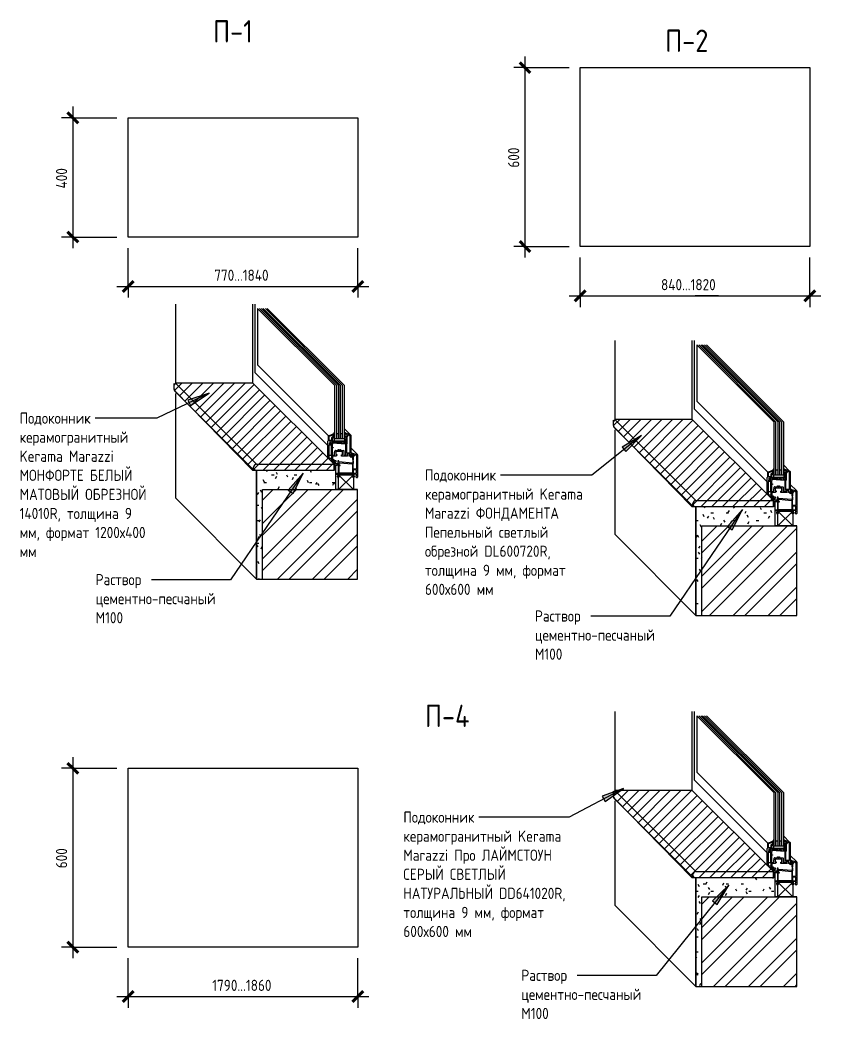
# Model space of a CAD drawing. Header units: millimetres. Extents: x 706 to 61221, y -16940 to 17865.
# Drawn here: x 706 to 3392, y 918 to 4270 of the extents above; entities that cross this region are included whole.
import ezdxf

# ---------------------------------------------------------------- set-up
doc = ezdxf.new("R2010")
doc.units = ezdxf.units.MM
for name, color, linetype, lineweight in [('Аннотация', 7, 'Continuous', 20), ('Размеры', 7, 'Continuous', 9), ('Размеры-25', 7, 'Continuous', 9), ('Сноски', 7, 'Continuous', 20), ('Узлы', 7, 'Continuous', 20)]:
    doc.layers.add(name, color=color, linetype=linetype, lineweight=lineweight)
doc.layers.add('Линии', color=7, linetype='Continuous', lineweight=9, true_color=0x00a600)
doc.layers.add('Откосы оконные_dwg', color=7, linetype='Continuous', lineweight=9, true_color=0x767676)
doc.styles.add('GOST Common', font='GOST_Common.ttf', dxfattribs={"width": 0.9, "height": 75})
doc.styles.add('GOST Common_1', font='GOST_Common.ttf', dxfattribs={"width": 0.9, "height": 37.5})
doc.styles.add('GOST Common_2', font='GOST_Common.ttf', dxfattribs={"width": 0.9, "height": 37.5})
doc.dimstyles.new('ADSK_Основной_1_5_мм_окр', dxfattribs={"dimscale": 304.8, "dimtxt": 37.714312, "dimasz": 0.115978, "dimexe": 0.123031, "dimexo": 0.123031, "dimgap": 0.024606, "dimtad": 1, "dimdec": 0, "dimdsep": 46, "dimtxsty": 'GOST Common_1', "dimblk1": 'OBLIQUE', "dimblk2": 'OBLIQUE', "dimsah": 1, "dimcen": 0.09, "dimdle": 0.123031, "dimazin": 2, "dimtfac": 1, "dimtdec": 4, "dimtix": 1, "dimtmove": 0, "dimatfit": 3, "dimfxl": 1, "dimtvp": 1, "dimtolj": 1, "dimtzin": 0, "dimlwd": 20, "dimlwe": 20, "dimarcsym": 2})
doc.dimstyles.new('ADSK_Основной_1_5_мм_окр_1', dxfattribs={"dimscale": 304.8, "dimtxt": 37.714312, "dimasz": 0.115978, "dimexe": 0.123031, "dimexo": 0.123031, "dimgap": 0.024606, "dimtad": 1, "dimdec": 0, "dimdsep": 46, "dimtxsty": 'GOST Common_1', "dimblk1": 'OBLIQUE', "dimblk2": 'OBLIQUE', "dimsah": 1, "dimcen": 0.09, "dimdle": 0.123031, "dimazin": 2, "dimtfac": 1, "dimtdec": 4, "dimtix": 1, "dimtmove": 1, "dimatfit": 3, "dimfxl": 1, "dimtvp": 1, "dimtolj": 1, "dimtzin": 0, "dimlwd": 20, "dimlwe": 20, "dimarcsym": 2})
pattern_1 = [(45, (0, 0), (-58.9331, 58.9331), []), (45, (39.29, 0), (-58.9331, 58.9331), [])]
pattern_2 = [(0, (0, 0), (101.6, 25.4), [8.382, -67.818, 8.382, -67.818, -406.4]), (0, (0, 0), (101.6, 25.4), [-152.4, 8.382, -144.018, 8.382, -67.818, -177.8]), (0, (0, 0), (101.6, 25.4), [-381, 8.382, -42.418, 8.382, -118.618]), (120, (38.1, 12.7), (-72.79705, 75.28818), [8.382, -67.818, 8.382, -67.818, -406.4]), (120, (38.1, 12.7), (-72.79705, 75.28818), [-152.4, 8.382, -144.018, 8.382, -67.818, -177.8]), (120, (38.1, 12.7), (-72.79705, 75.28818), [-381, 8.382, -42.418, 8.382, -118.618]), (240, (50.8, 63.5), (-28.80295, -100.68818), [8.382, -67.818, 8.382, -67.818, -406.4]), (240, (50.8, 63.5), (-28.80295, -100.68818), [-152.4, 8.382, -144.018, 8.382, -67.818, -177.8]), (240, (50.8, 63.5), (-28.80295, -100.68818), [-381, 8.382, -42.418, 8.382, -118.618])]
pattern_3 = [(45, (0, 0), (-17.67767, 17.67767), [])]

# ---------------------------------------------------------------- blocks, each defined once
blk = doc.blocks.new('Откосы оконные_dwg__U19-4293979-Подоконник Эскиз')
at = {"layer": 'Сноски'}
h = blk.add_hatch(color=256, dxfattribs=at)
h.paths.add_polyline_path([(3226.1, 2730.9), (3226.1, 2735.2), (3232.3, 2735.4), (3232.5, 2742.1), (3233.9, 2742.1), (3233.9, 2764.6), (3231.5, 2759.3), (3231.5, 2746.7), (3229.6, 2744.7), (3226.8, 2744.7), (3226.2, 2744), (3226.2, 2736.6), (3225.6, 2735.6), (3225.6, 2730.9)])
h.paths.add_polyline_path([(3272.4, 2732.7), (3272.4, 2748.2), (3269.9, 2748.2), (3269.9, 2752.1), (3271.8, 2752.1), (3273.2, 2750.9), (3274, 2751.3), (3276.7, 2753.7), (3276.6, 2755.3), (3273.9, 2758), (3272.5, 2758.2), (3271.8, 2757), (3270.1, 2757), (3270.1, 2762.3), (3265.9, 2763.9), (3265.9, 2742.1), (3268.4, 2742.1), (3268.4, 2735.4)])
h.paths.add_polyline_path([(3252.9, 2742.1), (3259.9, 2742.1), (3259.9, 2759.4), (3252.9, 2759.4)])
h.paths.add_polyline_path([(3246.9, 2742.1), (3246.9, 2759.4), (3239.9, 2759.4), (3239.9, 2742.1)])
h = blk.add_hatch(color=256, dxfattribs=at)
h.paths.add_polyline_path([(3295.9, 2691.1), (3294.2, 2691.1), (3293.8, 2690.2)])
h.paths.add_polyline_path([(3288.1, 2679.5), (3292.3, 2682), (3292.3, 2685.3), (3293.8, 2685.3), (3294.2, 2684.4), (3294.5, 2684.2), (3296, 2684.5), (3298.7, 2686.8), (3298.6, 2688.5), (3295.9, 2691.1), (3293.8, 2690.2), (3292.7, 2690.2), (3292.7, 2694.6), (3288.1, 2695.8)])
blk.add_hatch(color=256, dxfattribs=at).paths.add_polyline_path([(3232.2, 2657.3), (3232.2, 2671.8), (3228.4, 2671.8), (3228.3, 2668), (3227.5, 2667.5), (3226.7, 2667.4), (3226.5, 2670.1), (3226, 2670.6), (3224.5, 2670.4), (3221.8, 2667.7), (3226.7, 2662.7), (3227.8, 2662.6), (3228.4, 2661.8), (3228.4, 2661), (3230, 2659.5)])
for p, q in [((3233.9, 2922), (3233.9, 2742.1)), ((3239.9, 2922), (3239.9, 2742.1)), ((3246.9, 2922), (3246.9, 2742.1)), ((3252.9, 2922), (3252.9, 2742.1)), ((3259.9, 2922), (3259.9, 2742.1)), ((3265.9, 2922), (3265.9, 2742.1)), ((3213.5, 2737.1), (3213.5, 2751.7)), ((3231.5, 2759.3), (3233.9, 2764.6)), ((3246.9, 2759.4), (3239.9, 2759.4)), ((3259.9, 2759.4), (3252.9, 2759.4)), ((3270.1, 2762.3), (3265.9, 2763.9)), ((3276.6, 2755.3), (3273.9, 2758)), ((3276.5, 2753.5), (3274, 2751.3)), ((3278.3, 2751.4), (3276.7, 2750)), ((3212.2, 2735.6), (3212.9, 2736)), ((3217.9, 2732.6), (3217.6, 2732.2)), ((3221.1, 2731.2), (3222, 2728)), ((3221.4, 2732.4), (3221.3, 2732.2)), ((3221.5, 2725), (3222.8, 2725.8)), ((3225.3, 2747), (3223.8, 2745.5)), ((3227.5, 2747.4), (3226.2, 2747.4)), ((3259.4, 2699.3), (3239.8, 2699.3)), ((3292.7, 2694.6), (3288.1, 2695.8)), ((3298.6, 2688.5), (3295.9, 2691.1)), ((3298.5, 2686.6), (3296, 2684.5)), ((3310.7, 2688.8), (3310.7, 2614)), ((3221.8, 2667.7), (3224.5, 2670.4)), ((3226.7, 2662.7), (3227.2, 2662.7)), ((3228.4, 2661.5), (3228.4, 2661)), ((3251, 2661.8), (3293.4, 2657.9)), ((3238.3, 2626.6), (3245.4, 2626.6)), ((3243.2, 2617.4), (3243.2, 2615.3)), ((3243.4, 2614.6), (3244.4, 2613.1)), ((3296.3, 2637.5), (3296.3, 2627.9)), ((3306.6, 2638.7), (3297.6, 2638.7)), ((3297.6, 2626.6), (3306.6, 2626.6)), ((3299.5, 2614.6), (3298.6, 2613.1)), ((3299.7, 2617.4), (3299.7, 2615.3)), ((3305.3, 2615.5), (3305.3, 2615.8)), ((3305.7, 2616.7), (3307, 2618)), ((3307.5, 2613), (3305.8, 2614.5)), ((3307.9, 2627.9), (3307.9, 2637.5)), ((3309.5, 2612.7), (3308.3, 2612.7))]:
    blk.add_line(p, q, dxfattribs=at)
at = {"layer": 'Сноски', "flags": 128}
for points in [[(3214.3, 2752.9), (3229, 2759.3), (3231.5, 2759.3), (3231.5, 2746.7), (3229.6, 2744.7), (3226.8, 2744.7), (3226.2, 2744), (3226.2, 2736.6), (3225.6, 2735.6), (3225.6, 2730.9), (3272.4, 2727.2), (3272.4, 2748.2), (3269.9, 2748.2), (3269.9, 2752.1), (3271.8, 2752.1)], [(3223.4, 2744.6), (3223.4, 2736.6), (3216.2, 2736.6), (3216.2, 2750)], [(3217, 2751.1), (3228.7, 2756.2), (3228.7, 2748.7)], [(3288.1, 2754.9), (3288.1, 2684.3), (3282.6, 2684.3), (3282.6, 2686.4), (3284.7, 2686.4), (3284.7, 2690.4), (3275.7, 2690.4), (3275.7, 2686.2), (3277.8, 2686.2), (3277.8, 2684.3), (3257.6, 2684.3), (3257.6, 2688.5), (3260.7, 2688.5), (3260.7, 2698.1)], [(3271.8, 2757.1), (3271.8, 2757), (3270.1, 2757), (3270.1, 2762.3), (3271.1, 2762.3), (3287.2, 2756.1)], [(3285.3, 2693.9), (3274.6, 2693.9), (3274.6, 2724.1), (3276.2, 2727.2), (3276.2, 2749)], [(3279.3, 2756.2), (3285.3, 2753.9), (3285.3, 2695.2)], [(3211.6, 2677.9), (3211.6, 2733.3), (3211.6, 2734.5)], [(3214.3, 2687.4), (3223.8, 2687.4), (3223.8, 2720.9), (3214.3, 2720.9), (3214.3, 2675.1)], [(3217.6, 2731), (3219.8, 2726.3), (3215.8, 2726.3), (3215.8, 2724.7), (3220.8, 2724.7)], [(3219, 2731.6), (3219.2, 2733.3), (3219.1, 2733.3)], [(3221.9, 2727), (3221.4, 2726.2), (3219.1, 2730.9)], [(3223.3, 2727.1), (3222.4, 2731.6), (3223.1, 2732.7), (3223.1, 2732.7)], [(3264.8, 2702.5), (3264.8, 2688.1), (3272.2, 2687.5), (3271.7, 2724.5), (3226.4, 2728.1), (3226.7, 2724.6), (3225.5, 2722.8), (3225.5, 2713.7), (3229.2, 2713.7), (3229.2, 2711.7), (3225.5, 2711.7), (3225.5, 2687.4), (3233.7, 2687.4), (3233.7, 2697)], [(3268.4, 2735.4), (3272.4, 2732.7), (3272.4, 2731.3), (3271.3, 2731.3), (3271.3, 2729.5), (3268.2, 2729.6), (3268, 2727.6), (3265.7, 2727.8), (3265.7, 2732.2), (3257.1, 2732.2), (3257.2, 2728.4), (3253.7, 2728.7), (3253.7, 2732.2), (3245, 2732.2), (3245, 2729.4), (3241.7, 2729.7), (3241.7, 2732.5), (3232.9, 2732.5), (3232.8, 2730.4), (3226.1, 2730.9), (3226.1, 2735.2), (3231.8, 2735.2), (3232.3, 2735.4)], [(3214.3, 2677), (3224.4, 2677), (3224.4, 2686.1), (3214.3, 2686.1)], [(3238.5, 2698.1), (3238.5, 2689.9), (3241.7, 2689.9), (3241.7, 2686.8), (3239, 2686.8), (3239, 2683.9), (3226.9, 2683.9), (3226.9, 2671.8), (3228.4, 2671.8), (3228.4, 2668.7)], [(3235, 2698.3), (3235.4, 2698.3), (3235.4, 2702.2)], [(3236.7, 2703.4), (3245.8, 2703.4), (3245.8, 2706.6), (3248.6, 2706.6), (3248.6, 2703.7), (3251.1, 2703.7), (3251.1, 2706.5), (3253.3, 2706.5), (3253.3, 2703.7), (3260.2, 2703.7), (3263.6, 2703.7)], [(3292.3, 2682), (3288.1, 2679.5), (3288.1, 2684.3)], [(3293.8, 2685.3), (3292.3, 2685.3), (3292.3, 2684.6), (3292.3, 2682), (3294.3, 2681), (3294.3, 2672.7), (3298, 2671.8), (3298, 2682.1), (3302.2, 2688.4), (3307.9, 2687), (3307.9, 2640.5), (3296.2, 2640.5), (3296.2, 2659), (3297.7, 2660.9)], [(3292.7, 2690.2), (3292.7, 2694.6), (3309.8, 2690)], [(3293.8, 2690.2), (3293.8, 2690.2), (3292.7, 2690.2), (3293.8, 2690.2)], [(3219.9, 2669.5), (3224.4, 2673.4), (3224.4, 2675.5), (3214.3, 2675.5)], [(3227.2, 2667.4), (3226.7, 2667.4), (3226.7, 2669.5)], [(3232.2, 2657.3), (3232.2, 2671.8), (3228.4, 2671.8)], [(3298, 2661.7), (3298, 2668.9), (3295, 2669.9), (3295, 2661.7), (3294.2, 2660.4), (3248.5, 2664.6), (3248.5, 2668.3), (3245.2, 2668.3), (3245.2, 2662.3), (3246.3, 2662.3), (3246.3, 2658.4), (3236.8, 2658.4), (3236.8, 2665.2), (3239.4, 2665.2), (3239.4, 2668.3), (3232.2, 2668.3), (3232.2, 2657.3)], [(3246.7, 2627.9), (3246.7, 2656.2), (3245.3, 2656.2), (3245.3, 2655.3), (3244.8, 2655.3), (3244.8, 2652.7), (3243.3, 2652.7), (3243.3, 2655.3), (3241.2, 2655.3), (3241.2, 2653.1), (3241.2, 2652.7), (3239, 2652.7), (3239, 2655.3), (3236.7, 2655.3), (3236.7, 2637)], [(3248.9, 2627.9), (3248.9, 2652.9), (3252.8, 2652.9), (3252.8, 2654.5), (3248.9, 2654.5), (3248.9, 2657.6), (3249.7, 2658.5), (3249.6, 2660.6)], [(3294.6, 2656.7), (3294.6, 2626.6), (3250.1, 2626.6)], [(3238.3, 2623.9), (3244.5, 2623.9), (3244.5, 2618.9), (3243.9, 2618.5)], [(3248.7, 2616.7), (3245.7, 2618.4), (3245.7, 2624), (3295.5, 2624)], [(3246.2, 2612.8), (3249.3, 2615), (3249.3, 2615.6)], [(3294.3, 2616.7), (3297.2, 2618.4), (3297.2, 2624), (3247.4, 2624)], [(3296.8, 2612.8), (3293.6, 2615), (3293.6, 2615.6)], [(3307.4, 2618.9), (3307.4, 2623.9), (3298.4, 2623.9), (3298.4, 2618.9), (3299.1, 2618.5)]]:
    blk.add_lwpolyline(points, dxfattribs=at)
blk.add_lwpolyline([(3268.4, 2742.1), (3232.3, 2742.1), (3232.3, 2735.4), (3268.4, 2735.4)], close=True, dxfattribs=at)
at = {"layer": 'Сноски'}
for centre, radius, start, end in [((3214.8, 2751.7), 1.26, 113.5158, 180), ((3217.5, 2750), 1.26, 113.5158, 180), ((3227.5, 2748.7), 1.26, 270, 0), ((3273, 2757.1), 1.26, 45, 180), ((3273, 2752.2), 1.26, 183.3703, 318.3703), ((3277.5, 2749), 1.26, 130.2616, 180), ((3275.7, 2754.4), 1.26, 310.2616, 45), ((3275.7, 2754.4), 4.01, 310.2616, 26.4816), ((3286.8, 2754.9), 1.26, 0, 68.8935), ((3212.8, 2734.5), 1.26, 120, 180), ((3212.2, 2737.1), 1.26, 300, 0), ((3218.7, 2731.5), 1.26, 150, 205.3505), ((3219, 2732), 1.26, 84.2808, 150), ((3220.3, 2731.4), 1.26, 174.2808, 205.5194), ((3220.8, 2726), 1.26, 270, 305.1226), ((3222.3, 2731.5), 1.26, 145.638, 195.404), ((3222.4, 2731.6), 1.26, 60, 145.638), ((3220.8, 2727.7), 1.26, 330, 15.404), ((3222, 2726.9), 1.26, 305.1226, 10.8766), ((3224.7, 2744.6), 1.26, 135, 180), ((3226.2, 2746.1), 1.26, 90, 135), ((3235, 2697), 1.26, 90, 180), ((3236.7, 2702.2), 1.26, 90, 180), ((3239.8, 2698.1), 1.26, 90, 180), ((3259.4, 2698.1), 1.26, 0, 90), ((3263.6, 2702.5), 1.26, 0, 90), ((3284.7, 2694.6), 0.894, 315, 45), ((3295, 2690.2), 1.26, 45, 180), ((3295, 2685.3), 1.26, 183.3703, 318.3703), ((3297.7, 2687.6), 1.26, 310.2616, 45), ((3309.5, 2688.8), 1.26, 0, 75.0753), ((3225.4, 2669.5), 1.26, 0, 135), ((3227.2, 2668.7), 1.26, 270, 0), ((3227.2, 2661.5), 1.26, 0, 90), ((3250.9, 2660.6), 1.26, 84.7449, 180.4628), ((3293.3, 2656.7), 1.26, 0, 84.7449), ((3296.7, 2661.7), 1.26, 322.5339, 0), ((3244.5, 2617.4), 1.26, 120, 180), ((3244.5, 2615.3), 1.26, 180, 212.9692), ((3245.4, 2627.9), 1.26, 270, 360), ((3248, 2615.6), 1.26, 0, 60), ((3250.1, 2627.9), 1.26, 180, 270), ((3294.9, 2615.6), 1.26, 120, 180), ((3297.6, 2637.5), 1.26, 90, 180), ((3297.6, 2627.9), 1.26, 180, 270), ((3298.4, 2617.4), 1.26, 0, 60), ((3298.4, 2615.3), 1.26, 327.0308, 360), ((3306.6, 2615.8), 1.26, 135, 180), ((3306.6, 2615.5), 1.26, 180, 229.2917), ((3306.6, 2637.5), 1.26, 0, 90), ((3306.6, 2627.9), 1.26, 270, 360), ((3306.1, 2618.9), 1.26, 315, 360), ((3245.4, 2613.8), 1.26, 212.9692, 305.669), ((3297.5, 2613.8), 1.26, 234.331, 327.0308), ((3308.3, 2614), 1.26, 229.2917, 270), ((3309.5, 2614), 1.26, 270, 0)]:
    blk.add_arc(centre, radius, start, end, dxfattribs=at)
blk = doc.blocks.new('DIMBLOCK1-Подоконник Эскиз')
at = {"layer": 'Размеры-25', "lineweight": 20, "transparency": 16777216}
for p, q in [((1068.4, 3375.6), (1068.4, 3504)), ((1838.4, 3375.6), (1838.4, 3504)), ((1030.9, 3375.6), (1875.9, 3375.6)), ((1068.4, 3375.6), (1068.4, 3338.1)), ((1838.4, 3375.6), (1838.4, 3338.1))]:
    blk.add_line(p, q, dxfattribs=at)
at = {"layer": 'Размеры-25', "lineweight": 40, "transparency": 16777216}
for p, q in [((1068.4, 3375.6), (1086.1, 3393.2)), ((1838.4, 3375.6), (1856.1, 3393.2)), ((1068.4, 3375.6), (1050.8, 3357.9)), ((1838.4, 3375.6), (1820.8, 3357.9))]:
    blk.add_line(p, q, dxfattribs=at)
at = {"layer": 'Размеры-25', "color": 0, "lineweight": 20, "transparency": 16777216, "insert": (1357.2, 3432.1), "char_height": 37.5, "width": 230.888, "attachment_point": 1, "line_spacing_factor": 1.022761, "style": 'GOST Common_1'}
blk.add_mtext('770...1840', dxfattribs=at)
blk = doc.blocks.new('_Oblique')
at = {"color": 0, "linetype": 'ByBlock', "lineweight": -2}
blk.add_line((-0.5, -0.5), (0.5, 0.5), dxfattribs=at)
blk = doc.blocks.new('DIMBLOCK2-Подоконник Эскиз')
at = {"layer": 'Размеры-25', "lineweight": 40, "transparency": 16777216}
for p, q in [((883, 3941.5), (865.3, 3959.2)), ((883, 3941.5), (900.7, 3923.8)), ((883, 3541.5), (865.3, 3559.2)), ((883, 3541.5), (900.7, 3523.8))]:
    blk.add_line(p, q, dxfattribs=at)
at = {"layer": 'Размеры-25', "lineweight": 20, "transparency": 16777216}
for p, q in [((883, 3979), (883, 3504)), ((883, 3941.5), (845.5, 3941.5)), ((883, 3941.5), (1030.9, 3941.5)), ((883, 3541.5), (845.5, 3541.5)), ((883, 3541.5), (1030.9, 3541.5))]:
    blk.add_line(p, q, dxfattribs=at)
at = {"layer": 'Размеры-25', "color": 0, "lineweight": 20, "transparency": 16777216, "insert": (826.5, 3704.4), "char_height": 37.5, "width": 88.98, "attachment_point": 1, "rotation": 90, "line_spacing_factor": 1.022761, "style": 'GOST Common_1'}
blk.add_mtext('400', dxfattribs=at)
blk = doc.blocks.new('DIMBLOCK3-Подоконник Эскиз')
at = {"layer": 'Размеры-25', "lineweight": 20, "transparency": 16777216}
for p, q in [((2584.5, 3343.9), (2584.5, 3472.3)), ((3354.5, 3343.9), (3354.5, 3472.3)), ((2547, 3343.9), (3392, 3343.9)), ((2584.5, 3343.9), (2584.5, 3306.4)), ((2855.5, 3343.9), (3047.9, 3343.9)), ((3047.9, 3343.9), (2969.5, 3343.9)), ((3354.5, 3343.9), (3354.5, 3306.4))]:
    blk.add_line(p, q, dxfattribs=at)
at = {"layer": 'Размеры-25', "lineweight": 40, "transparency": 16777216}
for p, q in [((2584.5, 3343.9), (2602.2, 3361.6)), ((3354.5, 3343.9), (3372.2, 3361.6)), ((2584.5, 3343.9), (2566.9, 3326.2)), ((3354.5, 3343.9), (3336.9, 3326.2))]:
    blk.add_line(p, q, dxfattribs=at)
at = {"layer": 'Размеры-25', "color": 0, "lineweight": 20, "transparency": 16777216, "insert": (2855.5, 3400.4), "char_height": 37.5, "width": 230.888, "attachment_point": 1, "line_spacing_factor": 1.022761, "style": 'GOST Common_1'}
blk.add_mtext('840...1820', dxfattribs=at)
blk = doc.blocks.new('DIMBLOCK4-Подоконник Эскиз')
at = {"layer": 'Размеры-25', "lineweight": 40, "transparency": 16777216}
for p, q in [((2399.1, 4109.8), (2381.5, 4127.5)), ((2399.1, 4109.8), (2416.8, 4092.1)), ((2399.1, 3509.8), (2381.5, 3527.5)), ((2399.1, 3509.8), (2416.8, 3492.1))]:
    blk.add_line(p, q, dxfattribs=at)
at = {"layer": 'Размеры-25', "lineweight": 20, "transparency": 16777216}
for p, q in [((2399.1, 4147.3), (2399.1, 3472.3)), ((2399.1, 4109.8), (2361.6, 4109.8)), ((2399.1, 4109.8), (2547, 4109.8)), ((2399.1, 3509.8), (2361.6, 3509.8)), ((2399.1, 3509.8), (2547, 3509.8))]:
    blk.add_line(p, q, dxfattribs=at)
at = {"layer": 'Размеры-25', "color": 0, "lineweight": 20, "transparency": 16777216, "insert": (2342.6, 3774.3), "char_height": 37.5, "width": 85.145, "attachment_point": 1, "rotation": 90, "line_spacing_factor": 1.022761, "style": 'GOST Common_1'}
blk.add_mtext('600', dxfattribs=at)
blk = doc.blocks.new('DIMBLOCK7-Подоконник Эскиз')
at = {"layer": 'Размеры-25', "lineweight": 20, "transparency": 16777216}
for p, q in [((1068.4, 993.1), (1068.4, 1121.5)), ((1838.4, 993.1), (1838.4, 1121.5)), ((1030.9, 993.1), (1875.9, 993.1)), ((1068.4, 993.1), (1068.4, 955.6)), ((1838.4, 993.1), (1838.4, 955.6))]:
    blk.add_line(p, q, dxfattribs=at)
at = {"layer": 'Размеры-25', "lineweight": 40, "transparency": 16777216}
for p, q in [((1068.4, 993.1), (1086.1, 1010.8)), ((1838.4, 993.1), (1856.1, 1010.8)), ((1068.4, 993.1), (1050.8, 975.4)), ((1838.4, 993.1), (1820.8, 975.4))]:
    blk.add_line(p, q, dxfattribs=at)
at = {"layer": 'Размеры-25', "color": 0, "lineweight": 20, "transparency": 16777216, "insert": (1350.5, 1049.6), "char_height": 37.5, "width": 246.997, "attachment_point": 1, "line_spacing_factor": 1.022761, "style": 'GOST Common_1'}
blk.add_mtext('1790...1860', dxfattribs=at)
blk = doc.blocks.new('DIMBLOCK8-Подоконник Эскиз')
at = {"layer": 'Размеры-25', "lineweight": 40, "transparency": 16777216}
for p, q in [((883, 1759), (865.3, 1776.7)), ((883, 1759), (900.7, 1741.4)), ((883, 1159), (865.3, 1176.7)), ((883, 1159), (900.7, 1141.4))]:
    blk.add_line(p, q, dxfattribs=at)
at = {"layer": 'Размеры-25', "lineweight": 20, "transparency": 16777216}
for p, q in [((883, 1796.5), (883, 1121.5)), ((883, 1759), (845.5, 1759)), ((883, 1759), (1030.9, 1759)), ((883, 1159), (845.5, 1159)), ((883, 1159), (1030.9, 1159))]:
    blk.add_line(p, q, dxfattribs=at)
at = {"layer": 'Размеры-25', "color": 0, "lineweight": 20, "transparency": 16777216, "insert": (826.5, 1423.6), "char_height": 37.5, "width": 85.145, "attachment_point": 1, "rotation": 90, "line_spacing_factor": 1.022761, "style": 'GOST Common_1'}
blk.add_mtext('600', dxfattribs=at)

msp = doc.modelspace()

# ---------------------------------------------------------------- hatches: boundary and pattern name
at = {"layer": 'Аннотация', "lineweight": 9}
for points in [[(1340.643, 3017.318), (1268.67, 2994.028), (1277.151, 2976.194)], [(2790.415, 2875.941), (2725.576, 2836.975), (2737.871, 2821.521)], [(1655.44, 2749.017), (1605.024, 2692.619), (1621.339, 2681.492)], [(3128.671, 2626.872), (3078.255, 2570.473), (3094.57, 2559.346)], [(2729.237, 1691.82), (2658.411, 1665.245), (2667.703, 1647.82)], [(3083.028, 1366.427), (3028.28, 1314.224), (3043.657, 1301.833)]]:
    msp.add_hatch(color=256, dxfattribs=at).paths.add_polyline_path(points)
at = {"layer": 'Узлы', "lineweight": 9}
h = msp.add_hatch(dxfattribs=at)
h.set_pattern_fill('FP_3', color=256, style=0, pattern_type=2)
h.set_pattern_definition(pattern_3)
h.paths.add_polyline_path([(1485.966, 2759.13), (1759.233, 2759.13), (1759.233, 2779.13), (1486.997, 3051.367), (1231.936, 3051.367), (1229.348, 3051.026), (1226.936, 3050.027), (1224.865, 3048.438), (1223.276, 3046.367), (1222.277, 3043.955), (1221.936, 3041.367), (1221.936, 3032.285), (1222.269, 3029.727), (1223.244, 3027.339), (1224.799, 3025.281), (1373.611, 2873.629)])
h = msp.add_hatch(dxfattribs=at)
h.set_pattern_fill('FP_3', color=256, style=0, pattern_type=2)
h.set_pattern_definition(pattern_3)
h.paths.add_polyline_path([(3232.464, 2636.985), (3232.464, 2656.985), (2960.228, 2929.221), (2705.167, 2929.221), (2702.579, 2928.88), (2700.167, 2927.881), (2698.096, 2926.292), (2696.507, 2924.221), (2695.508, 2921.809), (2695.167, 2919.221), (2695.167, 2910.139), (2695.5, 2907.581), (2696.475, 2905.194), (2698.029, 2903.135), (2959.197, 2636.985), (3185.625, 2636.985)])
h = msp.add_hatch(dxfattribs=at)
h.set_pattern_fill('FP_2', color=256, style=0, pattern_type=2)
h.set_pattern_definition(pattern_2)
h.paths.add_polyline_path([(1499.233, 2394.13), (1519.233, 2394.13), (1519.233, 2694.13), (1765.064, 2694.13), (1765.064, 2759.13), (1499.233, 2759.13), (1499.233, 2526.596)])
h = msp.add_hatch(dxfattribs=at)
h.set_pattern_fill('FP_1', color=256, style=0, pattern_type=2)
h.set_pattern_definition(pattern_1)
h.paths.add_polyline_path([(1519.233, 2394.13), (1837.499, 2394.13), (1837.499, 2694.13), (1519.233, 2694.13), (1519.233, 2526.596)])
h = msp.add_hatch(dxfattribs=at)
h.set_pattern_fill('FP_2', color=256, style=0, pattern_type=2)
h.set_pattern_definition(pattern_2)
h.paths.add_polyline_path([(2972.464, 2271.985), (2992.464, 2271.985), (2992.464, 2571.985), (3238.295, 2571.985), (3238.295, 2636.985), (2972.464, 2636.985), (2972.464, 2526.596)])
h = msp.add_hatch(dxfattribs=at)
h.set_pattern_fill('FP_1', color=256, style=0, pattern_type=2)
h.set_pattern_definition(pattern_1)
h.paths.add_polyline_path([(2992.464, 2271.985), (3310.73, 2271.985), (3310.73, 2571.985), (2992.464, 2571.985), (2992.464, 2526.596)])
h = msp.add_hatch(dxfattribs=at)
h.set_pattern_fill('FP_3', color=256, style=0, pattern_type=2)
h.set_pattern_definition(pattern_3)
h.paths.add_polyline_path([(2959.197, 1392.33), (3232.464, 1392.33), (3232.464, 1412.33), (2960.228, 1684.566), (2705.167, 1684.566), (2702.579, 1684.225), (2700.167, 1683.226), (2698.096, 1681.637), (2696.507, 1679.566), (2695.508, 1677.154), (2695.167, 1674.566), (2695.167, 1665.484), (2695.5, 1662.926), (2696.475, 1660.539), (2698.029, 1658.48), (2909.952, 1442.514)])
h = msp.add_hatch(dxfattribs=at)
h.set_pattern_fill('FP_2', color=256, style=0, pattern_type=2)
h.set_pattern_definition(pattern_2)
h.paths.add_polyline_path([(2972.464, 1027.33), (2992.464, 1027.33), (2992.464, 1327.33), (3238.295, 1327.33), (3238.295, 1392.33), (2972.464, 1392.33), (2972.464, 1138.463)])
h = msp.add_hatch(dxfattribs=at)
h.set_pattern_fill('FP_1', color=256, style=0, pattern_type=2)
h.set_pattern_definition(pattern_1)
h.paths.add_polyline_path([(3310.73, 1027.33), (3310.73, 1327.33), (2992.464, 1327.33), (2992.464, 1027.33), (3084.772, 1027.33)])

# ---------------------------------------------------------------- linework, layer by layer
at = {"layer": 'Аннотация', "lineweight": 9}
for p, q in [((1340.643, 3017.318), (1164.384, 2933.507)), ((1340.643, 3017.318), (1268.67, 2994.028)), ((1277.151, 2976.194), (1340.643, 3017.318)), ((1268.67, 2994.028), (1277.151, 2976.194)), ((1164.384, 2933.507), (957.625, 2933.507)), ((2790.415, 2875.941), (2622.982, 2742.738)), ((2790.415, 2875.941), (2725.576, 2836.975)), ((2737.871, 2821.521), (2790.415, 2875.941)), ((2725.576, 2836.975), (2737.871, 2821.521)), ((1655.44, 2749.017), (1411.822, 2391.807)), ((1655.44, 2749.017), (1605.024, 2692.619)), ((1621.339, 2681.492), (1655.44, 2749.017)), ((2622.982, 2742.738), (2316.865, 2742.738)), ((1605.024, 2692.619), (1621.339, 2681.492)), ((3128.671, 2626.872), (2885.052, 2269.661)), ((3128.671, 2626.872), (3078.255, 2570.473)), ((3094.57, 2559.346), (3128.671, 2626.872)), ((3078.255, 2570.473), (3094.57, 2559.346)), ((1338.546, 2391.807), (1147.02, 2391.807)), ((1411.822, 2391.807), (1338.546, 2391.807)), ((2811.777, 2269.661), (2620.251, 2269.661)), ((2885.052, 2269.661), (2811.777, 2269.661)), ((2729.237, 1691.82), (2547.51, 1594.921)), ((2729.237, 1691.82), (2658.411, 1665.245)), ((2667.703, 1647.82), (2729.237, 1691.82)), ((2658.411, 1665.245), (2667.703, 1647.82)), ((2547.51, 1594.921), (2244.426, 1594.921)), ((3083.028, 1366.427), (2839.409, 1064.105)), ((3083.028, 1366.427), (3028.28, 1314.224)), ((3043.657, 1301.833), (3083.028, 1366.427)), ((3028.28, 1314.224), (3043.657, 1301.833)), ((2766.134, 1064.105), (2574.608, 1064.105)), ((2839.409, 1064.105), (2766.134, 1064.105))]:
    msp.add_line(p, q, dxfattribs=at)
at = {"layer": 'Линии', "color": 7, "lineweight": 20}
for p, q in [((2584.549, 4109.817), (3354.549, 4109.817)), ((2584.549, 3509.817), (2584.549, 4109.817)), ((3354.549, 4109.817), (3354.549, 3509.817)), ((1068.437, 3941.506), (1838.437, 3941.506)), ((1068.437, 3541.506), (1068.437, 3941.506)), ((1838.437, 3941.506), (1838.437, 3541.506)), ((1838.437, 3541.506), (1068.437, 3541.506)), ((3354.549, 3509.817), (2584.549, 3509.817)), ((1226.997, 3316.378), (1226.997, 3051.367)), ((1486.997, 3051.367), (1486.997, 3316.378)), ((1493.425, 3316.378), (1493.425, 3087.073)), ((1502.567, 3302.236), (1502.567, 3112.931)), ((2700.228, 3194.232), (2700.228, 2929.221)), ((2960.228, 2929.221), (2960.228, 3194.232)), ((2966.656, 3194.232), (2966.656, 2964.927)), ((2975.798, 3180.09), (2975.798, 2990.785)), ((1740.622, 2839.876), (1493.425, 3087.073)), ((1740.622, 2874.876), (1502.567, 3112.931)), ((1499.233, 2779.13), (1226.997, 3051.367)), ((1486.997, 3051.367), (1226.997, 3051.367)), ((1759.233, 2779.13), (1486.997, 3051.367)), ((1222.56, 3031.66), (1222.56, 3049.656)), ((1489.233, 2760.846), (1225.423, 3024.656)), ((1226.997, 3016.367), (1226.997, 2666.367)), ((3213.853, 2752.731), (2975.798, 2990.785)), ((3213.853, 2717.731), (2966.656, 2964.927)), ((2695.791, 2909.515), (2695.791, 2927.51)), ((2972.464, 2656.985), (2700.228, 2929.221)), ((2960.228, 2929.221), (2700.228, 2929.221)), ((3232.464, 2656.985), (2960.228, 2929.221)), ((1814.821, 2877.038), (1792.661, 2899.197)), ((2962.464, 2638.7), (2698.654, 2902.51)), ((2700.228, 2894.221), (2700.228, 2544.221)), ((1837.499, 2811.917), (1814.821, 2834.596)), ((1489.233, 2760.846), (1489.233, 2769.13)), ((1498.29, 2759.13), (1759.233, 2759.13)), ((1499.233, 2779.13), (1759.233, 2779.13)), ((1499.233, 2394.13), (1499.233, 2759.13)), ((1759.233, 2779.13), (1759.233, 2759.13)), ((3288.052, 2754.892), (3265.892, 2777.052)), ((1773.983, 2744.13), (1823.983, 2744.13)), ((1773.983, 2694.13), (1773.983, 2744.13)), ((1773.983, 2694.13), (1823.983, 2744.13)), ((1773.983, 2744.13), (1823.983, 2694.13)), ((1823.983, 2744.13), (1823.983, 2694.13)), ((1519.233, 2394.13), (1519.233, 2694.13)), ((1519.233, 2694.13), (1837.499, 2694.13)), ((1823.983, 2694.13), (1773.983, 2694.13)), ((3310.73, 2689.771), (3288.052, 2712.45)), ((1499.233, 2394.13), (1226.997, 2666.367)), ((2972.464, 2656.985), (3232.464, 2656.985)), ((3232.464, 2656.985), (3232.464, 2636.985)), ((2962.464, 2638.7), (2962.464, 2646.985)), ((2971.521, 2636.985), (3232.464, 2636.985)), ((2972.464, 2271.985), (2972.464, 2636.985)), ((3247.214, 2621.985), (3297.214, 2621.985)), ((3247.214, 2571.985), (3247.214, 2621.985)), ((3247.214, 2571.985), (3297.214, 2621.985)), ((3247.214, 2621.985), (3297.214, 2571.985)), ((3297.214, 2621.985), (3297.214, 2571.985)), ((2992.464, 2271.985), (2992.464, 2571.985)), ((2992.464, 2571.985), (3310.73, 2571.985)), ((3297.214, 2571.985), (3247.214, 2571.985)), ((2972.464, 2271.985), (2700.228, 2544.221)), ((2700.228, 1949.578), (2700.228, 1684.566)), ((2960.228, 1684.566), (2960.228, 1949.578)), ((2966.656, 1949.578), (2966.656, 1720.273)), ((2975.798, 1935.436), (2975.798, 1746.13)), ((1068.437, 1759.036), (1838.437, 1759.036)), ((1068.437, 1159.036), (1068.437, 1759.036)), ((1838.437, 1759.036), (1838.437, 1159.036)), ((3213.853, 1508.076), (2975.798, 1746.13)), ((3213.853, 1473.076), (2966.656, 1720.273)), ((2695.791, 1664.86), (2695.791, 1682.856)), ((2972.464, 1412.33), (2700.228, 1684.566)), ((2960.228, 1684.566), (2700.228, 1684.566)), ((3232.464, 1412.33), (2960.228, 1684.566)), ((2962.464, 1394.046), (2698.654, 1657.856)), ((2700.228, 1649.566), (2700.228, 1299.566)), ((3288.052, 1510.238), (3265.892, 1532.397)), ((3310.73, 1445.116), (3288.052, 1467.795)), ((2972.464, 1412.33), (3232.464, 1412.33)), ((3232.464, 1412.33), (3232.464, 1392.33)), ((2962.464, 1394.046), (2962.464, 1402.33)), ((2971.521, 1392.33), (3232.464, 1392.33)), ((2972.464, 1027.33), (2972.464, 1392.33)), ((3247.214, 1377.33), (3297.214, 1377.33)), ((3247.214, 1327.33), (3247.214, 1377.33)), ((3247.214, 1327.33), (3297.214, 1377.33)), ((3247.214, 1377.33), (3297.214, 1327.33)), ((3297.214, 1377.33), (3297.214, 1327.33)), ((2992.464, 1027.33), (2992.464, 1327.33)), ((2992.464, 1327.33), (3310.73, 1327.33)), ((3297.214, 1327.33), (3247.214, 1327.33)), ((2972.464, 1027.33), (2700.228, 1299.566)), ((1838.437, 1159.036), (1068.437, 1159.036))]:
    msp.add_line(p, q, dxfattribs=at)
at = {"layer": 'Линии', "color": 7}
for p, q in [((1760.661, 3044.142), (1502.567, 3302.236)), ((1766.661, 3044.142), (1508.567, 3302.236)), ((1773.661, 3044.142), (1515.567, 3302.236)), ((1779.661, 3044.142), (1521.567, 3302.236)), ((1786.661, 3044.142), (1528.567, 3302.236)), ((1792.661, 3044.142), (1534.567, 3302.236)), ((3233.892, 2921.996), (2975.798, 3180.09)), ((3239.892, 2921.996), (2981.798, 3180.09)), ((3246.892, 2921.996), (2988.798, 3180.09)), ((3252.892, 2921.996), (2994.798, 3180.09)), ((3259.892, 2921.996), (3001.798, 3180.09)), ((3265.892, 2921.996), (3007.798, 3180.09)), ((1486.997, 3051.367), (1231.936, 3051.367)), ((1759.233, 2779.13), (1486.997, 3051.367)), ((1221.936, 3041.367), (1221.936, 3032.285)), ((1224.799, 3025.281), (1485.966, 2759.13)), ((2695.167, 2919.221), (2695.167, 2910.139)), ((2960.228, 2929.221), (2705.167, 2929.221)), ((3232.464, 2656.985), (2960.228, 2929.221)), ((2698.029, 2903.135), (2959.197, 2636.985)), ((1485.966, 2759.13), (1759.233, 2759.13)), ((1499.233, 2759.13), (1499.233, 2394.13)), ((1759.233, 2759.13), (1759.233, 2779.13)), ((1765.064, 2759.13), (1759.233, 2759.13)), ((1765.064, 2694.13), (1765.064, 2759.13)), ((1519.233, 2394.13), (1519.233, 2694.13)), ((1519.233, 2694.13), (1765.064, 2694.13)), ((1837.499, 2694.13), (1765.064, 2694.13)), ((1837.499, 2394.13), (1837.499, 2694.13)), ((3232.464, 2636.985), (3232.464, 2656.985)), ((2959.197, 2636.985), (3232.464, 2636.985)), ((2972.464, 2636.985), (2972.464, 2271.985)), ((3238.295, 2636.985), (3232.464, 2636.985)), ((3238.295, 2571.985), (3238.295, 2636.985)), ((2992.464, 2271.985), (2992.464, 2571.985)), ((2992.464, 2571.985), (3238.295, 2571.985)), ((3310.73, 2571.985), (3238.295, 2571.985)), ((3310.73, 2271.985), (3310.73, 2571.985)), ((1499.233, 2394.13), (1519.233, 2394.13)), ((1519.233, 2394.13), (1837.499, 2394.13)), ((2972.464, 2271.985), (2992.464, 2271.985)), ((2992.464, 2271.985), (3310.73, 2271.985)), ((3233.892, 1677.342), (2975.798, 1935.436)), ((3239.892, 1677.342), (2981.798, 1935.436)), ((3246.892, 1677.342), (2988.798, 1935.436)), ((3252.892, 1677.342), (2994.798, 1935.436)), ((3259.892, 1677.342), (3001.798, 1935.436)), ((3265.892, 1677.342), (3007.798, 1935.436)), ((2960.228, 1684.566), (2705.167, 1684.566)), ((3232.464, 1412.33), (2960.228, 1684.566)), ((2695.167, 1674.566), (2695.167, 1665.484)), ((2698.029, 1658.48), (2959.197, 1392.33)), ((3232.464, 1392.33), (3232.464, 1412.33)), ((2959.197, 1392.33), (3232.464, 1392.33)), ((2972.464, 1392.33), (2972.464, 1027.33)), ((3238.295, 1392.33), (3232.464, 1392.33)), ((3238.295, 1327.33), (3238.295, 1392.33)), ((2992.464, 1027.33), (2992.464, 1327.33)), ((2992.464, 1327.33), (3238.295, 1327.33)), ((3310.73, 1327.33), (3238.295, 1327.33)), ((3310.73, 1027.33), (3310.73, 1327.33)), ((2972.464, 1027.33), (2992.464, 1027.33)), ((2992.464, 1027.33), (3310.73, 1027.33))]:
    msp.add_line(p, q, dxfattribs=at)
for centre, start, end in [((1231.936, 3041.367), 90, 180), ((1231.936, 3032.285), 180, 224.458552), ((2705.167, 2919.221), 90, 180), ((2705.167, 2910.139), 180, 224.458552), ((2705.167, 1674.566), 90, 180), ((2705.167, 1665.484), 180, 224.458552)]:
    msp.add_arc(centre, 10, start, end, dxfattribs=at)
at = {"layer": 'Линии', "color": 7, "lineweight": 20}
for centre, start, end in [((1232.56, 3031.66), 180, 224.460979), ((2705.791, 2909.515), 180, 224.460979), ((1498.29, 2769.13), 180, 270), ((1499.233, 2769.13), 90, 180), ((2972.464, 2646.985), 90, 180), ((2971.521, 2646.985), 180, 270), ((2705.791, 1664.86), 180, 224.460979), ((2972.464, 1402.33), 90, 180), ((2971.521, 1402.33), 180, 270)]:
    msp.add_arc(centre, 10, start, end, dxfattribs=at)

# ---------------------------------------------------------------- block references
at = {"layer": 'Откосы оконные_dwg', "color": 7, "lineweight": 20}
for p in [(-1473.231, 122.146), (0, 0), (0, -1244.655)]:
    msp.add_blockref('Откосы оконные_dwg__U19-4293979-Подоконник Эскиз', p, dxfattribs=at)

# ---------------------------------------------------------------- texts
at = {"layer": 'Аннотация', "lineweight": 9, "attachment_point": 1, "line_spacing_factor": 1.022766}
for s, insert, char_height, width, style in [('\\pxt1.2,2.4,3.6,4.8,6,7.2,8.4,9.6,10.8,12,13.2,14.4,15.6,16.8,18,19.2,20.4,21.6,22.8,24,25.2,26.4,27.6,28.8,30,31.2,32.4,33.6,34.8,36,37.2,38.4;{П-1}', (1353.365, 4269.245), 75, 141.3495, 'GOST Common'), ('\\pxt1.2,2.4,3.6,4.8,6,7.2,8.4,9.6,10.8,12,13.2,14.4,15.6,16.8,18,19.2,20.4,21.6,22.8,24,25.2,26.4,27.6,28.8,30,31.2,32.4,33.6,34.8,36,37.2,38.4;{П-2}', (2869.478, 4237.556), 75, 153.39375, 'GOST Common'), ('\\pxt2.4,4.8,7.2,9.6,12,14.4,16.8,19.2,21.6,24,26.4,28.8,31.2,33.6,36,38.4,40.8,43.2,45.6,48,50.4,52.8,55.2,57.6,60,62.4,64.8,67.2,69.6,72,74.4,76.8;{Подоконник керамогранитный Kerama Marazzi МОНФОРТЕ БЕЛЫЙ МАТОВЫЙ ОБРЕЗНОЙ 14010R, толщина 9 мм, формат 1200х400 мм}', (704.617, 2952.616), 37.5, 459.9, 'GOST Common_2'), ('\\pxt2.4,4.8,7.2,9.6,12,14.4,16.8,19.2,21.6,24,26.4,28.8,31.2,33.6,36,38.4,40.8,43.2,45.6,48,50.4,52.8,55.2,57.6,60,62.4,64.8,67.2,69.6,72,74.4,76.8;{Подоконник керамогранитный Kerama Marazzi ФОНДАМЕНТА Пепельный светлый обрезной DL600720R, толщина 9 мм, формат 600х600 мм}', (2063.857, 2761.847), 37.5, 559.575, 'GOST Common_2'), ('\\pxt2.4,4.8,7.2,9.6,12,14.4,16.8,19.2,21.6,24,26.4,28.8,31.2,33.6,36,38.4,40.8,43.2,45.6,48,50.4,52.8,55.2,57.6,60,62.4,64.8,67.2,69.6,72,74.4,76.8;{Раствор цементно-песчаный М100}', (959.497, 2410.917), 37.5, 379.575, 'GOST Common_2'), ('\\pxt2.4,4.8,7.2,9.6,12,14.4,16.8,19.2,21.6,24,26.4,28.8,31.2,33.6,36,38.4,40.8,43.2,45.6,48,50.4,52.8,55.2,57.6,60,62.4,64.8,67.2,69.6,72,74.4,76.8;{Раствор цементно-песчаный М100}', (2432.728, 2288.771), 37.5, 379.575, 'GOST Common_2'), ('\\pxt1.2,2.4,3.6,4.8,6,7.2,8.4,9.6,10.8,12,13.2,14.4,15.6,16.8,18,19.2,20.4,21.6,22.8,24,25.2,26.4,27.6,28.8,30,31.2,32.4,33.6,34.8,36,37.2,38.4;{П-4}', (2063.857, 1972.451), 75, 160.893, 'GOST Common'), ('\\pxt2.4,4.8,7.2,9.6,12,14.4,16.8,19.2,21.6,24,26.4,28.8,31.2,33.6,36,38.4,40.8,43.2,45.6,48,50.4,52.8,55.2,57.6,60,62.4,64.8,67.2,69.6,72,74.4,76.8;{Подоконник керамогранитный Kerama Marazzi Про ЛАЙМСТОУН СЕРЫЙ СВЕТЛЫЙ НАТУРАЛЬНЫЙ DD641020R, толщина 9 мм, формат 600х600 мм}', (1991.418, 1614.031), 37.5, 556.65, 'GOST Common_2'), ('\\pxt2.4,4.8,7.2,9.6,12,14.4,16.8,19.2,21.6,24,26.4,28.8,31.2,33.6,36,38.4,40.8,43.2,45.6,48,50.4,52.8,55.2,57.6,60,62.4,64.8,67.2,69.6,72,74.4,76.8;{Раствор цементно-песчаный М100}', (2387.085, 1083.215), 37.5, 379.575, 'GOST Common_2')]:
    msp.add_mtext(s, dxfattribs=dict(at, insert=insert, char_height=char_height, width=width, style=style))

# ---------------------------------------------------------------- dimensions: what is measured, and where the dimension line sits
at = {"layer": 'Размеры', "lineweight": 20}
for base, p1, p2, override, picture, middle in [((2399.135, 3509.817), (2584.549, 4109.817), (2584.549, 3509.817), {"dimpost": '<>', "dimfxl": 600}, 'DIMBLOCK4-Подоконник Эскиз', (2372.885, 3809.817)), ((883.022, 3541.506), (1068.437, 3941.506), (1068.437, 3541.506), {"dimpost": '<>', "dimfxl": 400}, 'DIMBLOCK2-Подоконник Эскиз', (856.772, 3741.506)), ((883.022, 1159.036), (1068.437, 1759.036), (1068.437, 1159.036), {"dimpost": '<>', "dimfxl": 600}, 'DIMBLOCK8-Подоконник Эскиз', (856.772, 1459.036))]:
    dim = msp.add_linear_dim(base=base, p1=p1, p2=p2, angle=90, dimstyle='ADSK_Основной_1_5_мм_окр', override=override, dxfattribs=at)
    dim.commit()
    dim.dimension.update_dxf_attribs({"geometry": picture, "text_midpoint": middle})
for base, p1, p2, text, picture, middle in [((1838.437, 3375.569), (1068.437, 3541.506), (1838.437, 3541.506), '770...1840', 'DIMBLOCK1-Подоконник Эскиз', (1453.437, 3401.819)), ((1838.437, 993.1), (1068.437, 1159.036), (1838.437, 1159.036), '1790...1860', 'DIMBLOCK7-Подоконник Эскиз', (1453.437, 1019.35))]:
    dim = msp.add_linear_dim(base=base, p1=p1, p2=p2, text=text, dimstyle='ADSK_Основной_1_5_мм_окр', override={"dimpost": '<>', "dimfxl": 770}, dxfattribs=at)
    dim.commit()
    dim.dimension.update_dxf_attribs({"geometry": picture, "text_midpoint": middle})
dim = msp.add_linear_dim(base=(3354.549, 3343.88), p1=(2584.549, 3509.817), p2=(3354.549, 3509.817), text='840...1820', dimstyle='ADSK_Основной_1_5_мм_окр_1', override={"dimpost": '<>', "dimfxl": 770}, dxfattribs=at)
dim.commit()
dim.dimension.update_dxf_attribs({"geometry": 'DIMBLOCK3-Подоконник Эскиз', "text_midpoint": (2970.966, 3375.386), "dimtype": 160})

doc.saveas('drawing.dxf')
